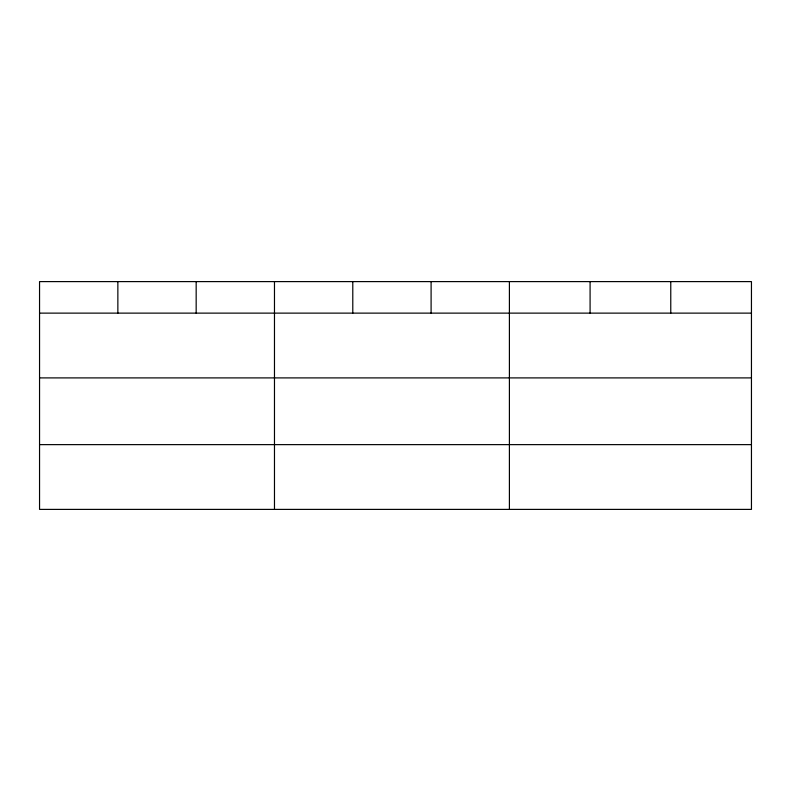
<?xml version="1.0" encoding="UTF-8"?>
<svg xmlns="http://www.w3.org/2000/svg" width="791" height="791" viewBox="0 0 791 791"><rect width="100%" height="100%" fill="white"/><g stroke="black" fill="none" stroke-linecap="round" stroke-linejoin="round"><path stroke-width="1.19" d="M751.45 377.9L751.45 281.606L39.55 281.606L39.55 509.394L751.45 509.394L751.45 377.9L39.55 377.9M39.55 313.127L751.45 313.127M39.55 444.631L751.45 444.631M670.768 281.606L670.768 313.127M590.086 281.606L590.086 313.127M509.404 281.606L509.404 509.394M431.095 281.606L431.095 313.127M352.786 281.606L352.786 313.127M274.477 281.606L274.477 509.394M196.168 281.606L196.168 313.127M117.859 281.606L117.859 313.127"/></g></svg>
